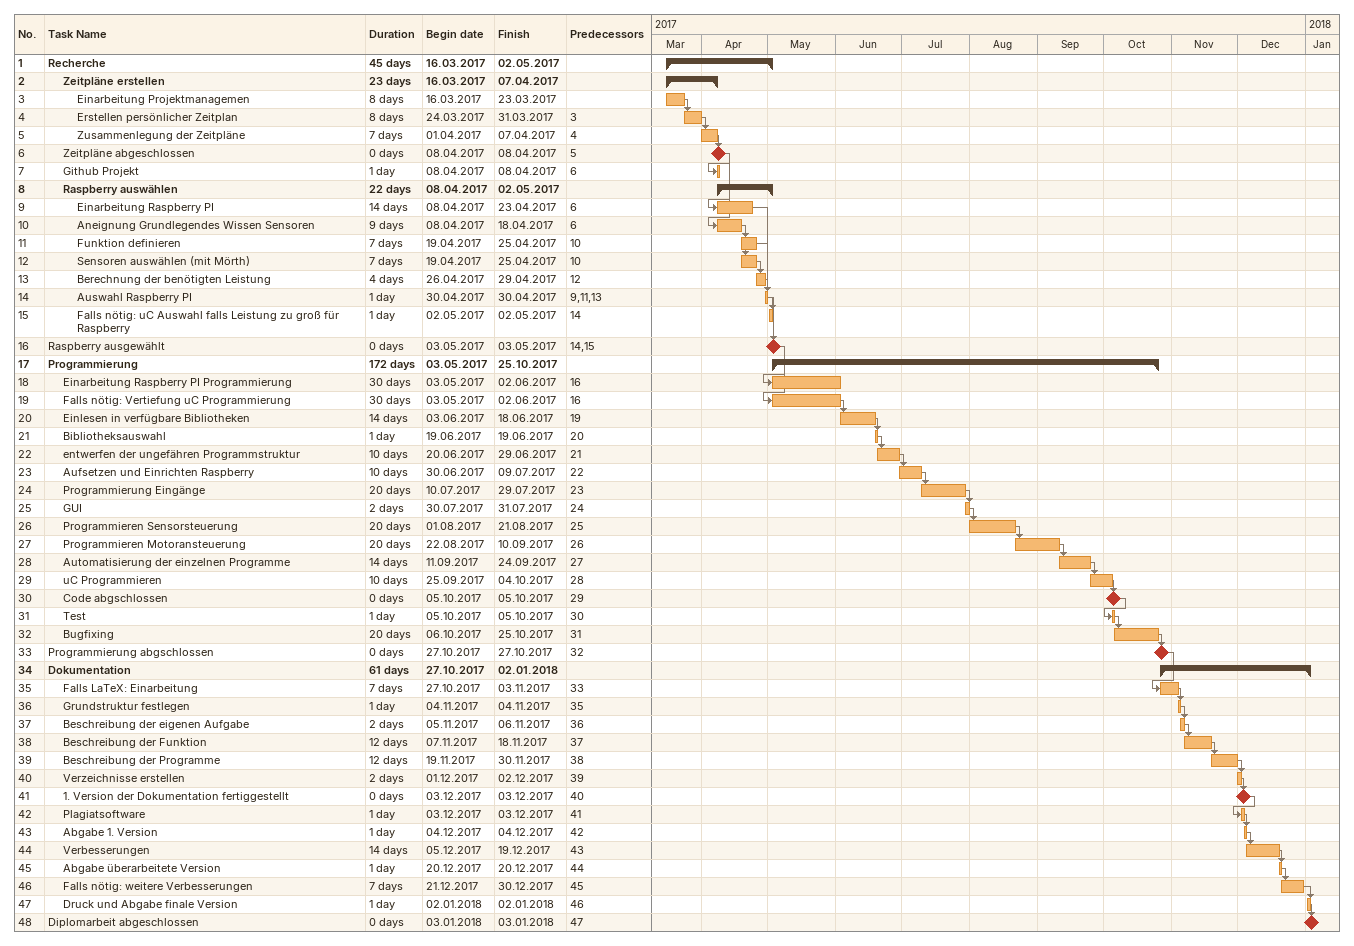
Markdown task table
| ID | Level | Task | Duration | Start | Finish | Predecessors |
|---|---|---|---|---|---|---|
| 1 | 1 | **Recherche** | 45d | 2017-03-16 | 2017-05-02 |  |
| 2 | 2 | **Zeitpläne erstellen** | 23d | 2017-03-16 | 2017-04-07 |  |
| 3 | 3 | Einarbeitung Projektmanagemen | 8d | 2017-03-16 | 2017-03-23 |  |
| 4 | 3 | Erstellen persönlicher Zeitplan | 8d | 2017-03-24 | 2017-03-31 | 3 |
| 5 | 3 | Zusammenlegung der Zeitpläne | 7d | 2017-04-01 | 2017-04-07 | 4 |
| 6 | 2 | Zeitpläne abgeschlossen | 0d | 2017-04-08 | 2017-04-08 | 5 |
| 7 | 2 | Github Projekt | 1d | 2017-04-08 | 2017-04-08 | 6 |
| 8 | 2 | **Raspberry auswählen** | 22d | 2017-04-08 | 2017-05-02 |  |
| 9 | 3 | Einarbeitung Raspberry PI | 14d | 2017-04-08 | 2017-04-23 | 6 |
| 10 | 3 | Aneignung Grundlegendes Wissen Sensoren | 9d | 2017-04-08 | 2017-04-18 | 6 |
| 11 | 3 | Funktion definieren | 7d | 2017-04-19 | 2017-04-25 | 10 |
| 12 | 3 | Sensoren auswählen (mit Mörth) | 7d | 2017-04-19 | 2017-04-25 | 10 |
| 13 | 3 | Berechnung der benötigten Leistung | 4d | 2017-04-26 | 2017-04-29 | 12 |
| 14 | 3 | Auswahl Raspberry PI | 1d | 2017-04-30 | 2017-04-30 | 9, 11, 13 |
| 15 | 3 | Falls nötig: uC Auswahl falls Leistung zu groß für Raspberry | 1d | 2017-05-02 | 2017-05-02 | 14 |
| 16 | 1 | Raspberry ausgewählt | 0d | 2017-05-03 | 2017-05-03 | 14, 15 |
| 17 | 1 | **Programmierung** | 172d | 2017-05-03 | 2017-10-25 |  |
| 18 | 2 | Einarbeitung Raspberry PI Programmierung | 30d | 2017-05-03 | 2017-06-02 | 16 |
| 19 | 2 | Falls nötig: Vertiefung uC Programmierung | 30d | 2017-05-03 | 2017-06-02 | 16 |
| 20 | 2 | Einlesen in verfügbare Bibliotheken | 14d | 2017-06-03 | 2017-06-18 | 19 |
| 21 | 2 | Bibliotheksauswahl | 1d | 2017-06-19 | 2017-06-19 | 20 |
| 22 | 2 | entwerfen der ungefähren Programmstruktur | 10d | 2017-06-20 | 2017-06-29 | 21 |
| 23 | 2 | Aufsetzen und Einrichten Raspberry | 10d | 2017-06-30 | 2017-07-09 | 22 |
| 24 | 2 | Programmierung Eingänge | 20d | 2017-07-10 | 2017-07-29 | 23 |
| 25 | 2 | GUI | 2d | 2017-07-30 | 2017-07-31 | 24 |
| 26 | 2 | Programmieren Sensorsteuerung | 20d | 2017-08-01 | 2017-08-21 | 25 |
| 27 | 2 | Programmieren Motoransteuerung | 20d | 2017-08-22 | 2017-09-10 | 26 |
| 28 | 2 | Automatisierung der einzelnen Programme | 14d | 2017-09-11 | 2017-09-24 | 27 |
| 29 | 2 | uC Programmieren | 10d | 2017-09-25 | 2017-10-04 | 28 |
| 30 | 2 | Code abgschlossen | 0d | 2017-10-05 | 2017-10-05 | 29 |
| 31 | 2 | Test | 1d | 2017-10-05 | 2017-10-05 | 30 |
| 32 | 2 | Bugfixing | 20d | 2017-10-06 | 2017-10-25 | 31 |
| 33 | 1 | Programmierung abgschlossen | 0d | 2017-10-27 | 2017-10-27 | 32 |
| 34 | 1 | **Dokumentation** | 61d | 2017-10-27 | 2018-01-02 |  |
| 35 | 2 | Falls LaTeX: Einarbeitung | 7d | 2017-10-27 | 2017-11-03 | 33 |
| 36 | 2 | Grundstruktur festlegen | 1d | 2017-11-04 | 2017-11-04 | 35 |
| 37 | 2 | Beschreibung der eigenen Aufgabe | 2d | 2017-11-05 | 2017-11-06 | 36 |
| 38 | 2 | Beschreibung der Funktion | 12d | 2017-11-07 | 2017-11-18 | 37 |
| 39 | 2 | Beschreibung der Programme | 12d | 2017-11-19 | 2017-11-30 | 38 |
| 40 | 2 | Verzeichnisse erstellen | 2d | 2017-12-01 | 2017-12-02 | 39 |
| 41 | 2 | 1. Version der Dokumentation fertiggestellt | 0d | 2017-12-03 | 2017-12-03 | 40 |
| 42 | 2 | Plagiatsoftware | 1d | 2017-12-03 | 2017-12-03 | 41 |
| 43 | 2 | Abgabe 1. Version | 1d | 2017-12-04 | 2017-12-04 | 42 |
| 44 | 2 | Verbesserungen | 14d | 2017-12-05 | 2017-12-19 | 43 |
| 45 | 2 | Abgabe überarbeitete Version | 1d | 2017-12-20 | 2017-12-20 | 44 |
| 46 | 2 | Falls nötig: weitere Verbesserungen | 7d | 2017-12-21 | 2017-12-30 | 45 |
| 47 | 2 | Druck und Abgabe finale Version | 1d | 2018-01-02 | 2018-01-02 | 46 |
| 48 | 1 | Diplomarbeit abgeschlossen | 0d | 2018-01-03 | 2018-01-03 | 47 |
